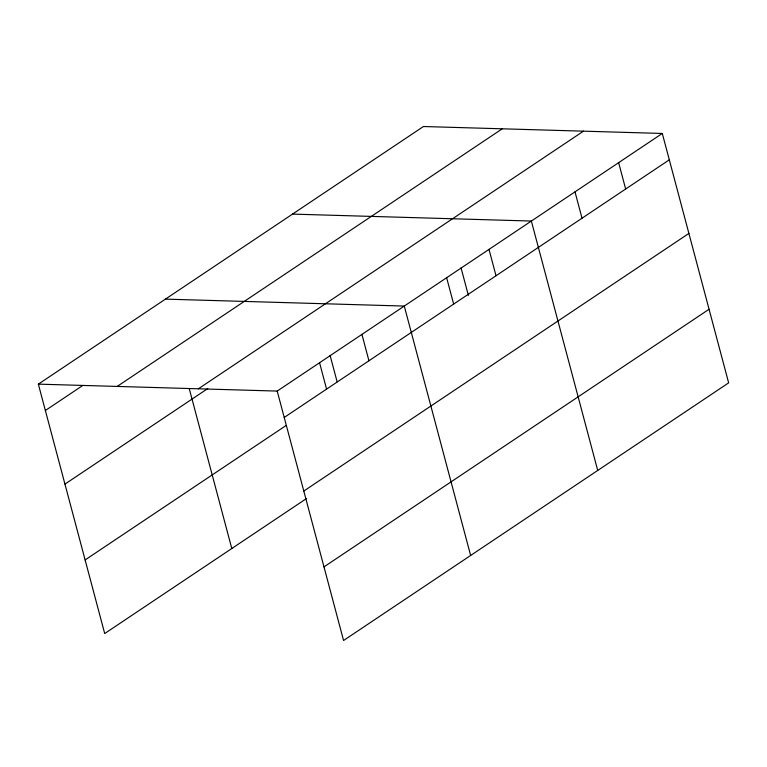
<?xml version="1.0" encoding="UTF-8"?>
<svg xmlns="http://www.w3.org/2000/svg" width="767" height="767" viewBox="0 0 767 767"><rect width="100%" height="100%" fill="white"/><g stroke="black" fill="none" stroke-linecap="round" stroke-linejoin="round"><path stroke-width="1.15" d="M306.656 498.435L104.705 633.542L38.35 384.142L423.432 126.517L662.295 133.458L728.65 382.858L343.568 640.483L277.203 391.084L662.295 133.458M45.368 410.508L82.798 385.465M117.169 386.434L502.26 128.808M198.385 388.792L583.466 131.167M64.946 484.111L207.79 388.553M284.221 417.449L669.303 159.824M85.127 559.939L286.091 425.493M303.799 491.053L688.891 233.427M323.981 566.88L709.063 309.254M292.505 214.108L531.358 221.049L597.723 470.449M165.432 299.13L404.286 306.071L470.641 555.461M38.35 384.142L277.203 391.084M618.643 162.652L625.661 189.027M575.001 191.855L582.019 218.221M489.001 249.39L496.019 275.756M461.044 267.846L468.378 295.42M446.643 277.731L453.661 304.096M361.928 334.402L368.937 360.778M330.107 355.437L337.144 381.87M319.561 362.743L326.579 389.109M189.276 388.744L231.787 548.52"/></g></svg>
